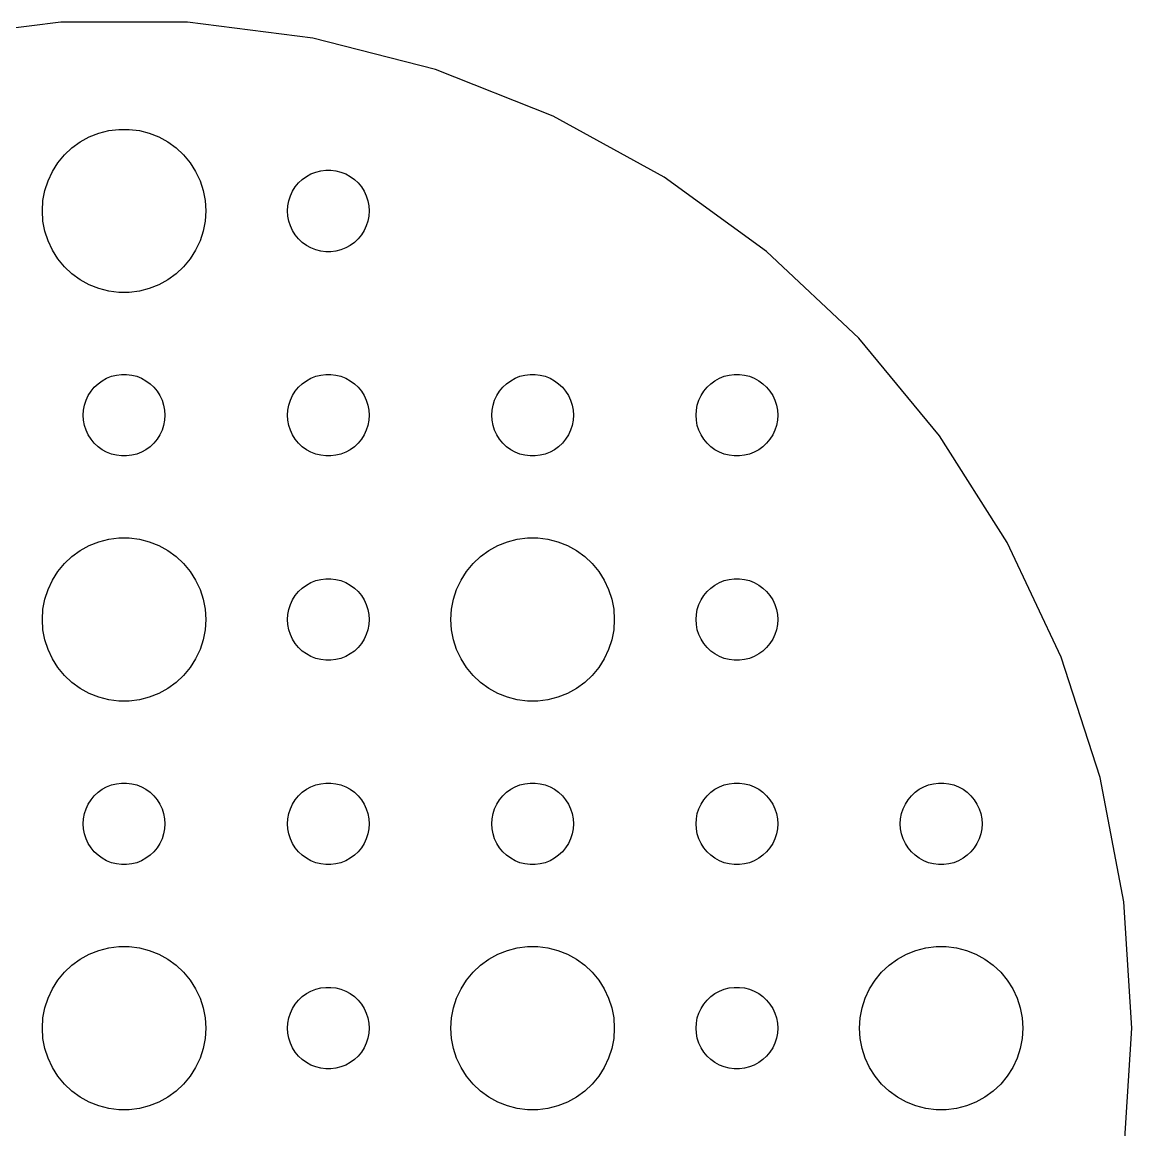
# Model space of a CAD drawing. Header units: metres. Extents: x -37 to 37, y 183 to 477.
# Drawn here: x -3.74 to 37, y 436.27 to 476.93 of the extents above; entities that cross this region are included whole.
import ezdxf

# ---------------------------------------------------------------- set-up
doc = ezdxf.new("R2010")
doc.units = ezdxf.units.M

msp = doc.modelspace()

# ---------------------------------------------------------------- linework, layer by layer
for p, q in [((-2.32324, 476.927), (-6.93311, 476.345)), ((2.32324, 476.927), (-2.32324, 476.927)), ((6.93311, 476.345), (2.32324, 476.927)), ((11.4336, 475.189), (6.93311, 476.345)), ((15.7538, 473.479), (11.4336, 475.189)), ((19.8256, 471.24), (15.7538, 473.479)), ((-0.562134, 472.947), (-0.18837, 472.994)), ((-0.18837, 472.994), (0.18837, 472.994)), ((0.18837, 472.994), (0.562134, 472.947)), ((-1.60747, 472.533), (-1.27733, 472.714)), ((-1.27733, 472.714), (-0.927048, 472.853)), ((-0.927048, 472.853), (-0.562134, 472.947)), ((0.562134, 472.947), (0.927048, 472.853)), ((0.927048, 472.853), (1.27733, 472.714)), ((1.27733, 472.714), (1.60747, 472.533)), ((-2.1869, 472.054), (-1.91226, 472.312)), ((-1.91226, 472.312), (-1.60747, 472.533)), ((1.60747, 472.533), (1.91226, 472.312)), ((1.91226, 472.312), (2.1869, 472.054)), ((-2.42705, 471.763), (-2.1869, 472.054)), ((2.1869, 472.054), (2.42705, 471.763)), ((-2.78932, 471.104), (-2.62891, 471.445)), ((-2.62891, 471.445), (-2.42705, 471.763)), ((2.42705, 471.763), (2.62891, 471.445)), ((2.62891, 471.445), (2.78932, 471.104)), ((6.86133, 471.357), (7.03647, 471.427)), ((7.03647, 471.427), (7.21892, 471.473)), ((7.21892, 471.473), (7.40581, 471.497)), ((7.40581, 471.497), (7.59418, 471.497)), ((7.59418, 471.497), (7.78107, 471.473)), ((7.78107, 471.473), (7.96352, 471.427)), ((7.96352, 471.427), (8.13866, 471.357)), ((-2.90575, 470.746), (-2.78932, 471.104)), ((2.78932, 471.104), (2.90575, 470.746)), ((6.28647, 470.882), (6.40654, 471.027)), ((6.40654, 471.027), (6.54385, 471.156)), ((6.54385, 471.156), (6.69626, 471.266)), ((6.69626, 471.266), (6.86133, 471.357)), ((8.13866, 471.357), (8.30373, 471.266)), ((8.30373, 471.266), (8.45613, 471.156)), ((8.45613, 471.156), (8.59344, 471.027)), ((8.59344, 471.027), (8.71352, 470.882)), ((23.5847, 468.509), (19.8256, 471.24)), ((-2.97633, 470.376), (-2.90575, 470.746)), ((2.90575, 470.746), (2.97633, 470.376)), ((6.04712, 470.373), (6.10533, 470.552)), ((6.10533, 470.552), (6.18553, 470.723)), ((6.18553, 470.723), (6.28647, 470.882)), ((8.71352, 470.882), (8.81445, 470.723)), ((8.81445, 470.723), (8.89465, 470.552)), ((8.89465, 470.552), (8.95287, 470.373)), ((-3, 470), (-2.97633, 470.376)), ((2.97633, 470.376), (3, 470)), ((6, 470), (6.01183, 470.188)), ((6.01183, 470.188), (6.04712, 470.373)), ((8.95287, 470.373), (8.98816, 470.188)), ((8.98816, 470.188), (9, 470)), ((-2.97633, 469.624), (-3, 470)), ((3, 470), (2.97633, 469.624)), ((6.01183, 469.812), (6, 470)), ((6.04712, 469.627), (6.01183, 469.812)), ((8.98816, 469.812), (8.95287, 469.627)), ((9, 470), (8.98816, 469.812)), ((-2.90575, 469.254), (-2.97633, 469.624)), ((2.97633, 469.624), (2.90575, 469.254)), ((6.10533, 469.448), (6.04712, 469.627)), ((6.18553, 469.277), (6.10533, 469.448)), ((8.89465, 469.448), (8.81445, 469.277)), ((8.95287, 469.627), (8.89465, 469.448)), ((-2.78932, 468.896), (-2.90575, 469.254)), ((2.90575, 469.254), (2.78932, 468.896)), ((6.28647, 469.118), (6.18553, 469.277)), ((6.40654, 468.973), (6.28647, 469.118)), ((6.54385, 468.844), (6.40654, 468.973)), ((8.59344, 468.973), (8.45613, 468.844)), ((8.71352, 469.118), (8.59344, 468.973)), ((8.81445, 469.277), (8.71352, 469.118)), ((-2.62891, 468.555), (-2.78932, 468.896)), ((-2.42705, 468.237), (-2.62891, 468.555)), ((2.62891, 468.555), (2.42705, 468.237)), ((2.78932, 468.896), (2.62891, 468.555)), ((6.69626, 468.734), (6.54385, 468.844)), ((6.86133, 468.643), (6.69626, 468.734)), ((7.03647, 468.573), (6.86133, 468.643)), ((7.21892, 468.527), (7.03647, 468.573)), ((7.40581, 468.503), (7.21892, 468.527)), ((7.78107, 468.527), (7.59418, 468.503)), ((7.96352, 468.573), (7.78107, 468.527)), ((8.13866, 468.643), (7.96352, 468.573)), ((8.30373, 468.734), (8.13866, 468.643)), ((8.45613, 468.844), (8.30373, 468.734)), ((-2.1869, 467.946), (-2.42705, 468.237)), ((2.42705, 468.237), (2.1869, 467.946)), ((7.59418, 468.503), (7.40581, 468.503)), ((26.9718, 465.328), (23.5847, 468.509)), ((-1.91226, 467.688), (-2.1869, 467.946)), ((2.1869, 467.946), (1.91226, 467.688)), ((-1.60747, 467.467), (-1.91226, 467.688)), ((-1.27733, 467.286), (-1.60747, 467.467)), ((1.60747, 467.467), (1.27733, 467.286)), ((1.91226, 467.688), (1.60747, 467.467)), ((-0.927048, 467.147), (-1.27733, 467.286)), ((-0.562134, 467.053), (-0.927048, 467.147)), ((-0.18837, 467.006), (-0.562134, 467.053)), ((0.18837, 467.006), (-0.18837, 467.006)), ((0.562134, 467.053), (0.18837, 467.006)), ((0.927048, 467.147), (0.562134, 467.053)), ((1.27733, 467.286), (0.927048, 467.147)), ((29.9336, 461.748), (26.9718, 465.328)), ((-1.09344, 463.527), (-0.956131, 463.656)), ((-0.956131, 463.656), (-0.803726, 463.766)), ((-0.803726, 463.766), (-0.638657, 463.857)), ((-0.638657, 463.857), (-0.463516, 463.927)), ((-0.463516, 463.927), (-0.281067, 463.973)), ((-0.281067, 463.973), (-0.094177, 463.997)), ((-0.094177, 463.997), (0.094177, 463.997)), ((0.094177, 463.997), (0.281067, 463.973)), ((0.281067, 463.973), (0.463516, 463.927)), ((0.463516, 463.927), (0.638657, 463.857)), ((0.638657, 463.857), (0.803726, 463.766)), ((0.803726, 463.766), (0.956131, 463.656)), ((0.956131, 463.656), (1.09344, 463.527)), ((6.40654, 463.527), (6.54385, 463.656)), ((6.54385, 463.656), (6.69626, 463.766)), ((6.69626, 463.766), (6.86133, 463.857)), ((6.86133, 463.857), (7.03647, 463.927)), ((7.03647, 463.927), (7.21892, 463.973)), ((7.21892, 463.973), (7.40581, 463.997)), ((7.40581, 463.997), (7.59418, 463.997)), ((7.59418, 463.997), (7.78107, 463.973)), ((7.78107, 463.973), (7.96352, 463.927)), ((7.96352, 463.927), (8.13866, 463.857)), ((8.13866, 463.857), (8.30373, 463.766)), ((8.30373, 463.766), (8.45613, 463.656)), ((8.45613, 463.656), (8.59344, 463.527)), ((13.9065, 463.527), (14.0439, 463.656)), ((14.0439, 463.656), (14.1963, 463.766)), ((14.1963, 463.766), (14.3613, 463.857)), ((14.3613, 463.857), (14.5365, 463.927)), ((14.5365, 463.927), (14.7189, 463.973)), ((14.7189, 463.973), (14.9058, 463.997)), ((14.9058, 463.997), (15.0942, 463.997)), ((15.0942, 463.997), (15.2811, 463.973)), ((15.2811, 463.973), (15.4635, 463.927)), ((15.4635, 463.927), (15.6387, 463.857)), ((15.6387, 463.857), (15.8037, 463.766)), ((15.8037, 463.766), (15.9561, 463.656)), ((15.9561, 463.656), (16.0934, 463.527)), ((21.4065, 463.527), (21.5439, 463.656)), ((21.5439, 463.656), (21.6963, 463.766)), ((21.6963, 463.766), (21.8613, 463.857)), ((21.8613, 463.857), (22.0365, 463.927)), ((22.0365, 463.927), (22.2189, 463.973)), ((22.2189, 463.973), (22.4058, 463.997)), ((22.4058, 463.997), (22.5942, 463.997)), ((22.5942, 463.997), (22.7811, 463.973)), ((22.7811, 463.973), (22.9635, 463.927)), ((22.9635, 463.927), (23.1387, 463.857)), ((23.1387, 463.857), (23.3037, 463.766)), ((23.3037, 463.766), (23.4561, 463.656)), ((23.4561, 463.656), (23.5934, 463.527)), ((-1.39465, 463.052), (-1.31445, 463.223)), ((-1.31445, 463.223), (-1.21352, 463.382)), ((-1.21352, 463.382), (-1.09344, 463.527)), ((1.09344, 463.527), (1.21352, 463.382)), ((1.21352, 463.382), (1.31445, 463.223)), ((1.31445, 463.223), (1.39465, 463.052)), ((6.10533, 463.052), (6.18553, 463.223)), ((6.18553, 463.223), (6.28647, 463.382)), ((6.28647, 463.382), (6.40654, 463.527)), ((8.59344, 463.527), (8.71352, 463.382)), ((8.71352, 463.382), (8.81445, 463.223)), ((8.81445, 463.223), (8.89465, 463.052)), ((13.6053, 463.052), (13.6855, 463.223)), ((13.6855, 463.223), (13.7865, 463.382)), ((13.7865, 463.382), (13.9065, 463.527)), ((16.0934, 463.527), (16.2135, 463.382)), ((16.2135, 463.382), (16.3145, 463.223)), ((16.3145, 463.223), (16.3947, 463.052)), ((21.1053, 463.052), (21.1855, 463.223)), ((21.1855, 463.223), (21.2865, 463.382)), ((21.2865, 463.382), (21.4065, 463.527)), ((23.5934, 463.527), (23.7135, 463.382)), ((23.7135, 463.382), (23.8145, 463.223)), ((23.8145, 463.223), (23.8947, 463.052)), ((-1.48816, 462.688), (-1.45287, 462.873)), ((-1.45287, 462.873), (-1.39465, 463.052)), ((1.39465, 463.052), (1.45287, 462.873)), ((1.45287, 462.873), (1.48816, 462.688)), ((6.01183, 462.688), (6.04712, 462.873)), ((6.04712, 462.873), (6.10533, 463.052)), ((8.89465, 463.052), (8.95287, 462.873)), ((8.95287, 462.873), (8.98816, 462.688)), ((13.5118, 462.688), (13.5471, 462.873)), ((13.5471, 462.873), (13.6053, 463.052)), ((16.3947, 463.052), (16.4529, 462.873)), ((16.4529, 462.873), (16.4882, 462.688)), ((21.0118, 462.688), (21.0471, 462.873)), ((21.0471, 462.873), (21.1053, 463.052)), ((23.8947, 463.052), (23.9529, 462.873)), ((23.9529, 462.873), (23.9882, 462.688)), ((-1.5, 462.5), (-1.48816, 462.688)), ((-1.48816, 462.312), (-1.5, 462.5)), ((1.48816, 462.688), (1.5, 462.5)), ((1.5, 462.5), (1.48816, 462.312)), ((6, 462.5), (6.01183, 462.688)), ((6.01183, 462.312), (6, 462.5)), ((8.98816, 462.688), (9, 462.5)), ((9, 462.5), (8.98816, 462.312)), ((13.5, 462.5), (13.5118, 462.688)), ((13.5118, 462.312), (13.5, 462.5)), ((16.4882, 462.688), (16.5, 462.5)), ((16.5, 462.5), (16.4882, 462.312)), ((21, 462.5), (21.0118, 462.688)), ((21.0118, 462.312), (21, 462.5)), ((23.9882, 462.688), (24, 462.5)), ((24, 462.5), (23.9882, 462.312)), ((-1.45287, 462.127), (-1.48816, 462.312)), ((-1.39465, 461.948), (-1.45287, 462.127)), ((1.45287, 462.127), (1.39465, 461.948)), ((1.48816, 462.312), (1.45287, 462.127)), ((6.04712, 462.127), (6.01183, 462.312)), ((6.10533, 461.948), (6.04712, 462.127)), ((8.95287, 462.127), (8.89465, 461.948)), ((8.98816, 462.312), (8.95287, 462.127)), ((13.5471, 462.127), (13.5118, 462.312)), ((13.6053, 461.948), (13.5471, 462.127)), ((16.4529, 462.127), (16.3947, 461.948)), ((16.4882, 462.312), (16.4529, 462.127)), ((21.0471, 462.127), (21.0118, 462.312)), ((21.1053, 461.948), (21.0471, 462.127)), ((23.9529, 462.127), (23.8947, 461.948)), ((23.9882, 462.312), (23.9529, 462.127)), ((-1.31445, 461.777), (-1.39465, 461.948)), ((-1.21352, 461.618), (-1.31445, 461.777)), ((-1.09344, 461.473), (-1.21352, 461.618)), ((1.21352, 461.618), (1.09344, 461.473)), ((1.31445, 461.777), (1.21352, 461.618)), ((1.39465, 461.948), (1.31445, 461.777)), ((6.18553, 461.777), (6.10533, 461.948)), ((6.28647, 461.618), (6.18553, 461.777)), ((6.40654, 461.473), (6.28647, 461.618)), ((8.71352, 461.618), (8.59344, 461.473)), ((8.81445, 461.777), (8.71352, 461.618)), ((8.89465, 461.948), (8.81445, 461.777)), ((13.6855, 461.777), (13.6053, 461.948)), ((13.7865, 461.618), (13.6855, 461.777)), ((13.9065, 461.473), (13.7865, 461.618)), ((16.2135, 461.618), (16.0934, 461.473)), ((16.3145, 461.777), (16.2135, 461.618)), ((16.3947, 461.948), (16.3145, 461.777)), ((21.1855, 461.777), (21.1053, 461.948)), ((21.2865, 461.618), (21.1855, 461.777)), ((21.4065, 461.473), (21.2865, 461.618)), ((23.7135, 461.618), (23.5934, 461.473)), ((23.8145, 461.777), (23.7135, 461.618)), ((23.8947, 461.948), (23.8145, 461.777)), ((32.4233, 457.825), (29.9336, 461.748)), ((-0.956131, 461.344), (-1.09344, 461.473)), ((-0.803726, 461.234), (-0.956131, 461.344)), ((-0.638657, 461.143), (-0.803726, 461.234)), ((0.803726, 461.234), (0.638657, 461.143)), ((0.956131, 461.344), (0.803726, 461.234)), ((1.09344, 461.473), (0.956131, 461.344)), ((6.54385, 461.344), (6.40654, 461.473)), ((6.69626, 461.234), (6.54385, 461.344)), ((6.86133, 461.143), (6.69626, 461.234)), ((8.30373, 461.234), (8.13866, 461.143)), ((8.45613, 461.344), (8.30373, 461.234)), ((8.59344, 461.473), (8.45613, 461.344)), ((14.0439, 461.344), (13.9065, 461.473)), ((14.1963, 461.234), (14.0439, 461.344)), ((14.3613, 461.143), (14.1963, 461.234)), ((15.8037, 461.234), (15.6387, 461.143)), ((15.9561, 461.344), (15.8037, 461.234)), ((16.0934, 461.473), (15.9561, 461.344)), ((21.5439, 461.344), (21.4065, 461.473)), ((21.6963, 461.234), (21.5439, 461.344)), ((21.8613, 461.143), (21.6963, 461.234)), ((23.3037, 461.234), (23.1387, 461.143)), ((23.4561, 461.344), (23.3037, 461.234)), ((23.5934, 461.473), (23.4561, 461.344)), ((-0.463516, 461.073), (-0.638657, 461.143)), ((-0.281067, 461.027), (-0.463516, 461.073)), ((-0.094177, 461.003), (-0.281067, 461.027)), ((0.094177, 461.003), (-0.094177, 461.003)), ((0.281067, 461.027), (0.094177, 461.003)), ((0.463516, 461.073), (0.281067, 461.027)), ((0.638657, 461.143), (0.463516, 461.073)), ((7.03647, 461.073), (6.86133, 461.143)), ((7.21892, 461.027), (7.03647, 461.073)), ((7.40581, 461.003), (7.21892, 461.027)), ((7.59418, 461.003), (7.40581, 461.003)), ((7.78107, 461.027), (7.59418, 461.003)), ((7.96352, 461.073), (7.78107, 461.027)), ((8.13866, 461.143), (7.96352, 461.073)), ((14.5365, 461.073), (14.3613, 461.143)), ((14.7189, 461.027), (14.5365, 461.073)), ((14.9058, 461.003), (14.7189, 461.027)), ((15.0942, 461.003), (14.9058, 461.003)), ((15.2811, 461.027), (15.0942, 461.003)), ((15.4635, 461.073), (15.2811, 461.027)), ((15.6387, 461.143), (15.4635, 461.073)), ((22.0365, 461.073), (21.8613, 461.143)), ((22.2189, 461.027), (22.0365, 461.073)), ((22.4058, 461.003), (22.2189, 461.027)), ((22.5942, 461.003), (22.4058, 461.003)), ((22.7811, 461.027), (22.5942, 461.003)), ((22.9635, 461.073), (22.7811, 461.027)), ((23.1387, 461.143), (22.9635, 461.073)), ((-0.927048, 457.853), (-0.562134, 457.947)), ((-0.562134, 457.947), (-0.18837, 457.994)), ((-0.18837, 457.994), (0.18837, 457.994)), ((0.18837, 457.994), (0.562134, 457.947)), ((0.562134, 457.947), (0.927048, 457.853)), ((14.0729, 457.853), (14.4379, 457.947)), ((14.4379, 457.947), (14.8116, 457.994)), ((14.8116, 457.994), (15.1884, 457.994)), ((15.1884, 457.994), (15.5621, 457.947)), ((15.5621, 457.947), (15.927, 457.853)), ((-1.91226, 457.312), (-1.60747, 457.533)), ((-1.60747, 457.533), (-1.27733, 457.714)), ((-1.27733, 457.714), (-0.927048, 457.853)), ((0.927048, 457.853), (1.27733, 457.714)), ((1.27733, 457.714), (1.60747, 457.533)), ((1.60747, 457.533), (1.91226, 457.312)), ((13.0877, 457.312), (13.3925, 457.533)), ((13.3925, 457.533), (13.7227, 457.714)), ((13.7227, 457.714), (14.0729, 457.853)), ((15.927, 457.853), (16.2773, 457.714)), ((16.2773, 457.714), (16.6075, 457.533)), ((16.6075, 457.533), (16.9123, 457.312)), ((34.4017, 453.621), (32.4233, 457.825)), ((-2.1869, 457.054), (-1.91226, 457.312)), ((1.91226, 457.312), (2.1869, 457.054)), ((12.8131, 457.054), (13.0877, 457.312)), ((16.9123, 457.312), (17.1869, 457.054)), ((-2.62891, 456.445), (-2.42705, 456.763)), ((-2.42705, 456.763), (-2.1869, 457.054)), ((2.1869, 457.054), (2.42705, 456.763)), ((2.42705, 456.763), (2.62891, 456.445)), ((12.3711, 456.445), (12.5729, 456.763)), ((12.5729, 456.763), (12.8131, 457.054)), ((17.1869, 457.054), (17.427, 456.763)), ((17.427, 456.763), (17.6289, 456.445)), ((-2.78932, 456.104), (-2.62891, 456.445)), ((2.62891, 456.445), (2.78932, 456.104)), ((6.69626, 456.266), (6.86133, 456.357)), ((6.86133, 456.357), (7.03647, 456.427)), ((7.03647, 456.427), (7.21892, 456.473)), ((7.21892, 456.473), (7.40581, 456.497)), ((7.40581, 456.497), (7.59418, 456.497)), ((7.59418, 456.497), (7.78107, 456.473)), ((7.78107, 456.473), (7.96352, 456.427)), ((7.96352, 456.427), (8.13866, 456.357)), ((8.13866, 456.357), (8.30373, 456.266)), ((12.2107, 456.104), (12.3711, 456.445)), ((17.6289, 456.445), (17.7893, 456.104)), ((21.6963, 456.266), (21.8613, 456.357)), ((21.8613, 456.357), (22.0365, 456.427)), ((22.0365, 456.427), (22.2189, 456.473)), ((22.2189, 456.473), (22.4058, 456.497)), ((22.4058, 456.497), (22.5942, 456.497)), ((22.5942, 456.497), (22.7811, 456.473)), ((22.7811, 456.473), (22.9635, 456.427)), ((22.9635, 456.427), (23.1387, 456.357)), ((23.1387, 456.357), (23.3037, 456.266)), ((-2.90575, 455.746), (-2.78932, 456.104)), ((2.78932, 456.104), (2.90575, 455.746)), ((6.18553, 455.723), (6.28647, 455.882)), ((6.28647, 455.882), (6.40654, 456.027)), ((6.40654, 456.027), (6.54385, 456.156)), ((6.54385, 456.156), (6.69626, 456.266)), ((8.30373, 456.266), (8.45613, 456.156)), ((8.45613, 456.156), (8.59344, 456.027)), ((8.59344, 456.027), (8.71352, 455.882)), ((8.71352, 455.882), (8.81445, 455.723)), ((12.0942, 455.746), (12.2107, 456.104)), ((17.7893, 456.104), (17.9057, 455.746)), ((21.1855, 455.723), (21.2865, 455.882)), ((21.2865, 455.882), (21.4065, 456.027)), ((21.4065, 456.027), (21.5439, 456.156)), ((21.5439, 456.156), (21.6963, 456.266)), ((23.3037, 456.266), (23.4561, 456.156)), ((23.4561, 456.156), (23.5934, 456.027)), ((23.5934, 456.027), (23.7135, 455.882)), ((23.7135, 455.882), (23.8145, 455.723)), ((-2.97633, 455.376), (-2.90575, 455.746)), ((2.90575, 455.746), (2.97633, 455.376)), ((6.04712, 455.373), (6.10533, 455.552)), ((6.10533, 455.552), (6.18553, 455.723)), ((8.81445, 455.723), (8.89465, 455.552)), ((8.89465, 455.552), (8.95287, 455.373)), ((12.0237, 455.376), (12.0942, 455.746)), ((17.9057, 455.746), (17.9763, 455.376)), ((21.0471, 455.373), (21.1053, 455.552)), ((21.1053, 455.552), (21.1855, 455.723)), ((23.8145, 455.723), (23.8947, 455.552)), ((23.8947, 455.552), (23.9529, 455.373)), ((-3, 455), (-2.97633, 455.376)), ((2.97633, 455.376), (3, 455)), ((6, 455), (6.01183, 455.188)), ((6.01183, 455.188), (6.04712, 455.373)), ((8.95287, 455.373), (8.98816, 455.188)), ((8.98816, 455.188), (9, 455)), ((12, 455), (12.0237, 455.376)), ((17.9763, 455.376), (18, 455)), ((21, 455), (21.0118, 455.188)), ((21.0118, 455.188), (21.0471, 455.373)), ((23.9529, 455.373), (23.9882, 455.188)), ((23.9882, 455.188), (24, 455)), ((-2.97633, 454.624), (-3, 455)), ((3, 455), (2.97633, 454.624)), ((6.01183, 454.812), (6, 455)), ((6.04712, 454.627), (6.01183, 454.812)), ((8.98816, 454.812), (8.95287, 454.627)), ((9, 455), (8.98816, 454.812)), ((12.0237, 454.624), (12, 455)), ((18, 455), (17.9763, 454.624)), ((21.0118, 454.812), (21, 455)), ((21.0471, 454.627), (21.0118, 454.812)), ((23.9882, 454.812), (23.9529, 454.627)), ((24, 455), (23.9882, 454.812)), ((-2.90575, 454.254), (-2.97633, 454.624)), ((-2.78932, 453.896), (-2.90575, 454.254)), ((2.90575, 454.254), (2.78932, 453.896)), ((2.97633, 454.624), (2.90575, 454.254)), ((6.10533, 454.448), (6.04712, 454.627)), ((6.18553, 454.277), (6.10533, 454.448)), ((6.28647, 454.118), (6.18553, 454.277)), ((8.81445, 454.277), (8.71352, 454.118)), ((8.89465, 454.448), (8.81445, 454.277)), ((8.95287, 454.627), (8.89465, 454.448)), ((12.0942, 454.254), (12.0237, 454.624)), ((12.2107, 453.896), (12.0942, 454.254)), ((17.9057, 454.254), (17.7893, 453.896)), ((17.9763, 454.624), (17.9057, 454.254)), ((21.1053, 454.448), (21.0471, 454.627)), ((21.1855, 454.277), (21.1053, 454.448)), ((21.2865, 454.118), (21.1855, 454.277)), ((23.8145, 454.277), (23.7135, 454.118)), ((23.8947, 454.448), (23.8145, 454.277)), ((23.9529, 454.627), (23.8947, 454.448)), ((-2.62891, 453.555), (-2.78932, 453.896)), ((2.78932, 453.896), (2.62891, 453.555)), ((6.40654, 453.973), (6.28647, 454.118)), ((6.54385, 453.844), (6.40654, 453.973)), ((6.69626, 453.734), (6.54385, 453.844)), ((8.45613, 453.844), (8.30373, 453.734)), ((8.59344, 453.973), (8.45613, 453.844)), ((8.71352, 454.118), (8.59344, 453.973)), ((12.3711, 453.555), (12.2107, 453.896)), ((17.7893, 453.896), (17.6289, 453.555)), ((21.4065, 453.973), (21.2865, 454.118)), ((21.5439, 453.844), (21.4065, 453.973)), ((21.6963, 453.734), (21.5439, 453.844)), ((23.4561, 453.844), (23.3037, 453.734)), ((23.5934, 453.973), (23.4561, 453.844)), ((23.7135, 454.118), (23.5934, 453.973)), ((-2.42705, 453.237), (-2.62891, 453.555)), ((2.62891, 453.555), (2.42705, 453.237)), ((6.86133, 453.643), (6.69626, 453.734)), ((7.03647, 453.573), (6.86133, 453.643)), ((7.21892, 453.527), (7.03647, 453.573)), ((7.40581, 453.503), (7.21892, 453.527)), ((7.59418, 453.503), (7.40581, 453.503)), ((7.78107, 453.527), (7.59418, 453.503)), ((7.96352, 453.573), (7.78107, 453.527)), ((8.13866, 453.643), (7.96352, 453.573)), ((8.30373, 453.734), (8.13866, 453.643)), ((12.5729, 453.237), (12.3711, 453.555)), ((17.6289, 453.555), (17.427, 453.237)), ((21.8613, 453.643), (21.6963, 453.734)), ((22.0365, 453.573), (21.8613, 453.643)), ((22.2189, 453.527), (22.0365, 453.573)), ((22.4058, 453.503), (22.2189, 453.527)), ((22.5942, 453.503), (22.4058, 453.503)), ((22.7811, 453.527), (22.5942, 453.503)), ((22.9635, 453.573), (22.7811, 453.527)), ((23.1387, 453.643), (22.9635, 453.573)), ((23.3037, 453.734), (23.1387, 453.643)), ((35.8376, 449.202), (34.4017, 453.621)), ((-2.1869, 452.946), (-2.42705, 453.237)), ((2.42705, 453.237), (2.1869, 452.946)), ((12.8131, 452.946), (12.5729, 453.237)), ((17.427, 453.237), (17.1869, 452.946)), ((-1.91226, 452.688), (-2.1869, 452.946)), ((-1.60747, 452.467), (-1.91226, 452.688)), ((1.91226, 452.688), (1.60747, 452.467)), ((2.1869, 452.946), (1.91226, 452.688)), ((13.0877, 452.688), (12.8131, 452.946)), ((13.3925, 452.467), (13.0877, 452.688)), ((16.9123, 452.688), (16.6075, 452.467)), ((17.1869, 452.946), (16.9123, 452.688)), ((-1.27733, 452.286), (-1.60747, 452.467)), ((-0.927048, 452.147), (-1.27733, 452.286)), ((1.27733, 452.286), (0.927048, 452.147)), ((1.60747, 452.467), (1.27733, 452.286)), ((13.7227, 452.286), (13.3925, 452.467)), ((14.0729, 452.147), (13.7227, 452.286)), ((16.2773, 452.286), (15.927, 452.147)), ((16.6075, 452.467), (16.2773, 452.286)), ((-0.562134, 452.053), (-0.927048, 452.147)), ((-0.18837, 452.006), (-0.562134, 452.053)), ((0.18837, 452.006), (-0.18837, 452.006)), ((0.562134, 452.053), (0.18837, 452.006)), ((0.927048, 452.147), (0.562134, 452.053)), ((14.4379, 452.053), (14.0729, 452.147)), ((14.8116, 452.006), (14.4379, 452.053)), ((15.1884, 452.006), (14.8116, 452.006)), ((15.5621, 452.053), (15.1884, 452.006)), ((15.927, 452.147), (15.5621, 452.053)), ((-0.463516, 448.927), (-0.281067, 448.973)), ((-0.281067, 448.973), (-0.094177, 448.997)), ((-0.094177, 448.997), (0.094177, 448.997)), ((0.094177, 448.997), (0.281067, 448.973)), ((0.281067, 448.973), (0.463516, 448.927)), ((7.03647, 448.927), (7.21892, 448.973)), ((7.21892, 448.973), (7.40581, 448.997)), ((7.40581, 448.997), (7.59418, 448.997)), ((7.59418, 448.997), (7.78107, 448.973)), ((7.78107, 448.973), (7.96352, 448.927)), ((14.5365, 448.927), (14.7189, 448.973)), ((14.7189, 448.973), (14.9058, 448.997)), ((14.9058, 448.997), (15.0942, 448.997)), ((15.0942, 448.997), (15.2811, 448.973)), ((15.2811, 448.973), (15.4635, 448.927)), ((22.0365, 448.927), (22.2189, 448.973)), ((22.2189, 448.973), (22.4058, 448.997)), ((22.4058, 448.997), (22.5942, 448.997)), ((22.5942, 448.997), (22.7811, 448.973)), ((22.7811, 448.973), (22.9635, 448.927)), ((29.5365, 448.927), (29.7189, 448.973)), ((29.7189, 448.973), (29.9058, 448.997)), ((29.9058, 448.997), (30.0942, 448.997)), ((30.0942, 448.997), (30.2811, 448.973)), ((30.2811, 448.973), (30.4635, 448.927)), ((36.7082, 444.637), (35.8376, 449.202)), ((-1.09344, 448.527), (-0.956131, 448.656)), ((-0.956131, 448.656), (-0.803726, 448.766)), ((-0.803726, 448.766), (-0.638657, 448.857)), ((-0.638657, 448.857), (-0.463516, 448.927)), ((0.463516, 448.927), (0.638657, 448.857)), ((0.638657, 448.857), (0.803726, 448.766)), ((0.803726, 448.766), (0.956131, 448.656)), ((0.956131, 448.656), (1.09344, 448.527)), ((6.40654, 448.527), (6.54385, 448.656)), ((6.54385, 448.656), (6.69626, 448.766)), ((6.69626, 448.766), (6.86133, 448.857)), ((6.86133, 448.857), (7.03647, 448.927)), ((7.96352, 448.927), (8.13866, 448.857)), ((8.13866, 448.857), (8.30373, 448.766)), ((8.30373, 448.766), (8.45613, 448.656)), ((8.45613, 448.656), (8.59344, 448.527)), ((13.9065, 448.527), (14.0439, 448.656)), ((14.0439, 448.656), (14.1963, 448.766)), ((14.1963, 448.766), (14.3613, 448.857)), ((14.3613, 448.857), (14.5365, 448.927)), ((15.4635, 448.927), (15.6387, 448.857)), ((15.6387, 448.857), (15.8037, 448.766)), ((15.8037, 448.766), (15.9561, 448.656)), ((15.9561, 448.656), (16.0934, 448.527)), ((21.4065, 448.527), (21.5439, 448.656)), ((21.5439, 448.656), (21.6963, 448.766)), ((21.6963, 448.766), (21.8613, 448.857)), ((21.8613, 448.857), (22.0365, 448.927)), ((22.9635, 448.927), (23.1387, 448.857)), ((23.1387, 448.857), (23.3037, 448.766)), ((23.3037, 448.766), (23.4561, 448.656)), ((23.4561, 448.656), (23.5934, 448.527)), ((28.9065, 448.527), (29.0439, 448.656)), ((29.0439, 448.656), (29.1963, 448.766)), ((29.1963, 448.766), (29.3613, 448.857)), ((29.3613, 448.857), (29.5365, 448.927)), ((30.4635, 448.927), (30.6387, 448.857)), ((30.6387, 448.857), (30.8037, 448.766)), ((30.8037, 448.766), (30.9561, 448.656)), ((30.9561, 448.656), (31.0934, 448.527)), ((-1.39465, 448.052), (-1.31445, 448.223)), ((-1.31445, 448.223), (-1.21352, 448.382)), ((-1.21352, 448.382), (-1.09344, 448.527)), ((1.09344, 448.527), (1.21352, 448.382)), ((1.21352, 448.382), (1.31445, 448.223)), ((1.31445, 448.223), (1.39465, 448.052)), ((6.10533, 448.052), (6.18553, 448.223)), ((6.18553, 448.223), (6.28647, 448.382)), ((6.28647, 448.382), (6.40654, 448.527)), ((8.59344, 448.527), (8.71352, 448.382)), ((8.71352, 448.382), (8.81445, 448.223)), ((8.81445, 448.223), (8.89465, 448.052)), ((13.6053, 448.052), (13.6855, 448.223)), ((13.6855, 448.223), (13.7865, 448.382)), ((13.7865, 448.382), (13.9065, 448.527)), ((16.0934, 448.527), (16.2135, 448.382)), ((16.2135, 448.382), (16.3145, 448.223)), ((16.3145, 448.223), (16.3947, 448.052)), ((21.1053, 448.052), (21.1855, 448.223)), ((21.1855, 448.223), (21.2865, 448.382)), ((21.2865, 448.382), (21.4065, 448.527)), ((23.5934, 448.527), (23.7135, 448.382)), ((23.7135, 448.382), (23.8145, 448.223)), ((23.8145, 448.223), (23.8947, 448.052)), ((28.6053, 448.052), (28.6855, 448.223)), ((28.6855, 448.223), (28.7865, 448.382)), ((28.7865, 448.382), (28.9065, 448.527)), ((31.0934, 448.527), (31.2135, 448.382)), ((31.2135, 448.382), (31.3145, 448.223)), ((31.3145, 448.223), (31.3947, 448.052)), ((-1.48816, 447.688), (-1.45287, 447.873)), ((-1.45287, 447.873), (-1.39465, 448.052)), ((1.39465, 448.052), (1.45287, 447.873)), ((1.45287, 447.873), (1.48816, 447.688)), ((6.01183, 447.688), (6.04712, 447.873)), ((6.04712, 447.873), (6.10533, 448.052)), ((8.89465, 448.052), (8.95287, 447.873)), ((8.95287, 447.873), (8.98816, 447.688)), ((13.5118, 447.688), (13.5471, 447.873)), ((13.5471, 447.873), (13.6053, 448.052)), ((16.3947, 448.052), (16.4529, 447.873)), ((16.4529, 447.873), (16.4882, 447.688)), ((21.0118, 447.688), (21.0471, 447.873)), ((21.0471, 447.873), (21.1053, 448.052)), ((23.8947, 448.052), (23.9529, 447.873)), ((23.9529, 447.873), (23.9882, 447.688)), ((28.5118, 447.688), (28.5471, 447.873)), ((28.5471, 447.873), (28.6053, 448.052)), ((31.3947, 448.052), (31.4529, 447.873)), ((31.4529, 447.873), (31.4882, 447.688)), ((-1.5, 447.5), (-1.48816, 447.688)), ((-1.48816, 447.312), (-1.5, 447.5)), ((1.48816, 447.688), (1.5, 447.5)), ((1.5, 447.5), (1.48816, 447.312)), ((6, 447.5), (6.01183, 447.688)), ((6.01183, 447.312), (6, 447.5)), ((8.98816, 447.688), (9, 447.5)), ((9, 447.5), (8.98816, 447.312)), ((13.5, 447.5), (13.5118, 447.688)), ((13.5118, 447.312), (13.5, 447.5)), ((16.4882, 447.688), (16.5, 447.5)), ((16.5, 447.5), (16.4882, 447.312)), ((21, 447.5), (21.0118, 447.688)), ((21.0118, 447.312), (21, 447.5)), ((23.9882, 447.688), (24, 447.5)), ((24, 447.5), (23.9882, 447.312)), ((28.5, 447.5), (28.5118, 447.688)), ((28.5118, 447.312), (28.5, 447.5)), ((31.4882, 447.688), (31.5, 447.5)), ((31.5, 447.5), (31.4882, 447.312)), ((-1.45287, 447.127), (-1.48816, 447.312)), ((-1.39465, 446.948), (-1.45287, 447.127)), ((-1.31445, 446.777), (-1.39465, 446.948)), ((1.39465, 446.948), (1.31445, 446.777)), ((1.45287, 447.127), (1.39465, 446.948)), ((1.48816, 447.312), (1.45287, 447.127)), ((6.04712, 447.127), (6.01183, 447.312)), ((6.10533, 446.948), (6.04712, 447.127)), ((6.18553, 446.777), (6.10533, 446.948)), ((8.89465, 446.948), (8.81445, 446.777)), ((8.95287, 447.127), (8.89465, 446.948)), ((8.98816, 447.312), (8.95287, 447.127)), ((13.5471, 447.127), (13.5118, 447.312)), ((13.6053, 446.948), (13.5471, 447.127)), ((13.6855, 446.777), (13.6053, 446.948)), ((16.3947, 446.948), (16.3145, 446.777)), ((16.4529, 447.127), (16.3947, 446.948)), ((16.4882, 447.312), (16.4529, 447.127)), ((21.0471, 447.127), (21.0118, 447.312)), ((21.1053, 446.948), (21.0471, 447.127)), ((21.1855, 446.777), (21.1053, 446.948)), ((23.8947, 446.948), (23.8145, 446.777)), ((23.9529, 447.127), (23.8947, 446.948)), ((23.9882, 447.312), (23.9529, 447.127)), ((28.5471, 447.127), (28.5118, 447.312)), ((28.6053, 446.948), (28.5471, 447.127)), ((28.6855, 446.777), (28.6053, 446.948)), ((31.3947, 446.948), (31.3145, 446.777)), ((31.4529, 447.127), (31.3947, 446.948)), ((31.4882, 447.312), (31.4529, 447.127)), ((-1.21352, 446.618), (-1.31445, 446.777)), ((-1.09344, 446.473), (-1.21352, 446.618)), ((1.21352, 446.618), (1.09344, 446.473)), ((1.31445, 446.777), (1.21352, 446.618)), ((6.28647, 446.618), (6.18553, 446.777)), ((6.40654, 446.473), (6.28647, 446.618)), ((8.71352, 446.618), (8.59344, 446.473)), ((8.81445, 446.777), (8.71352, 446.618)), ((13.7865, 446.618), (13.6855, 446.777)), ((13.9065, 446.473), (13.7865, 446.618)), ((16.2135, 446.618), (16.0934, 446.473)), ((16.3145, 446.777), (16.2135, 446.618)), ((21.2865, 446.618), (21.1855, 446.777)), ((21.4065, 446.473), (21.2865, 446.618)), ((23.7135, 446.618), (23.5934, 446.473)), ((23.8145, 446.777), (23.7135, 446.618)), ((28.7865, 446.618), (28.6855, 446.777)), ((28.9065, 446.473), (28.7865, 446.618)), ((31.2135, 446.618), (31.0934, 446.473)), ((31.3145, 446.777), (31.2135, 446.618)), ((-0.956131, 446.344), (-1.09344, 446.473)), ((-0.803726, 446.234), (-0.956131, 446.344)), ((-0.638657, 446.143), (-0.803726, 446.234)), ((-0.463516, 446.073), (-0.638657, 446.143)), ((0.638657, 446.143), (0.463516, 446.073)), ((0.803726, 446.234), (0.638657, 446.143)), ((0.956131, 446.344), (0.803726, 446.234)), ((1.09344, 446.473), (0.956131, 446.344)), ((6.54385, 446.344), (6.40654, 446.473)), ((6.69626, 446.234), (6.54385, 446.344)), ((6.86133, 446.143), (6.69626, 446.234)), ((7.03647, 446.073), (6.86133, 446.143)), ((8.13866, 446.143), (7.96352, 446.073)), ((8.30373, 446.234), (8.13866, 446.143)), ((8.45613, 446.344), (8.30373, 446.234)), ((8.59344, 446.473), (8.45613, 446.344)), ((14.0439, 446.344), (13.9065, 446.473)), ((14.1963, 446.234), (14.0439, 446.344)), ((14.3613, 446.143), (14.1963, 446.234)), ((14.5365, 446.073), (14.3613, 446.143)), ((15.6387, 446.143), (15.4635, 446.073)), ((15.8037, 446.234), (15.6387, 446.143)), ((15.9561, 446.344), (15.8037, 446.234)), ((16.0934, 446.473), (15.9561, 446.344)), ((21.5439, 446.344), (21.4065, 446.473)), ((21.6963, 446.234), (21.5439, 446.344)), ((21.8613, 446.143), (21.6963, 446.234)), ((22.0365, 446.073), (21.8613, 446.143)), ((23.1387, 446.143), (22.9635, 446.073)), ((23.3037, 446.234), (23.1387, 446.143)), ((23.4561, 446.344), (23.3037, 446.234)), ((23.5934, 446.473), (23.4561, 446.344)), ((29.0439, 446.344), (28.9065, 446.473)), ((29.1963, 446.234), (29.0439, 446.344)), ((29.3613, 446.143), (29.1963, 446.234)), ((29.5365, 446.073), (29.3613, 446.143)), ((30.6387, 446.143), (30.4635, 446.073)), ((30.8037, 446.234), (30.6387, 446.143)), ((30.9561, 446.344), (30.8037, 446.234)), ((31.0934, 446.473), (30.9561, 446.344)), ((-0.281067, 446.027), (-0.463516, 446.073)), ((-0.094177, 446.003), (-0.281067, 446.027)), ((0.094177, 446.003), (-0.094177, 446.003)), ((0.281067, 446.027), (0.094177, 446.003)), ((0.463516, 446.073), (0.281067, 446.027)), ((7.21892, 446.027), (7.03647, 446.073)), ((7.40581, 446.003), (7.21892, 446.027)), ((7.59418, 446.003), (7.40581, 446.003)), ((7.78107, 446.027), (7.59418, 446.003)), ((7.96352, 446.073), (7.78107, 446.027)), ((14.7189, 446.027), (14.5365, 446.073)), ((14.9058, 446.003), (14.7189, 446.027)), ((15.0942, 446.003), (14.9058, 446.003)), ((15.2811, 446.027), (15.0942, 446.003)), ((15.4635, 446.073), (15.2811, 446.027)), ((22.2189, 446.027), (22.0365, 446.073)), ((22.4058, 446.003), (22.2189, 446.027)), ((22.5942, 446.003), (22.4058, 446.003)), ((22.7811, 446.027), (22.5942, 446.003)), ((22.9635, 446.073), (22.7811, 446.027)), ((29.7189, 446.027), (29.5365, 446.073)), ((29.9058, 446.003), (29.7189, 446.027)), ((30.0942, 446.003), (29.9058, 446.003)), ((30.2811, 446.027), (30.0942, 446.003)), ((30.4635, 446.073), (30.2811, 446.027)), ((37, 440), (36.7082, 444.637)), ((-1.27733, 442.714), (-0.927048, 442.853)), ((-0.927048, 442.853), (-0.562134, 442.947)), ((-0.562134, 442.947), (-0.18837, 442.994)), ((-0.18837, 442.994), (0.18837, 442.994)), ((0.18837, 442.994), (0.562134, 442.947)), ((0.562134, 442.947), (0.927048, 442.853)), ((0.927048, 442.853), (1.27733, 442.714)), ((13.7227, 442.714), (14.0729, 442.853)), ((14.0729, 442.853), (14.4379, 442.947)), ((14.4379, 442.947), (14.8116, 442.994)), ((14.8116, 442.994), (15.1884, 442.994)), ((15.1884, 442.994), (15.5621, 442.947)), ((15.5621, 442.947), (15.927, 442.853)), ((15.927, 442.853), (16.2773, 442.714)), ((28.7227, 442.714), (29.0729, 442.853)), ((29.0729, 442.853), (29.4379, 442.947)), ((29.4379, 442.947), (29.8116, 442.994)), ((29.8116, 442.994), (30.1884, 442.994)), ((30.1884, 442.994), (30.5621, 442.947)), ((30.5621, 442.947), (30.927, 442.853)), ((30.927, 442.853), (31.2773, 442.714)), ((-1.91226, 442.312), (-1.60747, 442.533)), ((-1.60747, 442.533), (-1.27733, 442.714)), ((1.27733, 442.714), (1.60747, 442.533)), ((1.60747, 442.533), (1.91226, 442.312)), ((13.0877, 442.312), (13.3925, 442.533)), ((13.3925, 442.533), (13.7227, 442.714)), ((16.2773, 442.714), (16.6075, 442.533)), ((16.6075, 442.533), (16.9123, 442.312)), ((28.0877, 442.312), (28.3925, 442.533)), ((28.3925, 442.533), (28.7227, 442.714)), ((31.2773, 442.714), (31.6075, 442.533)), ((31.6075, 442.533), (31.9123, 442.312)), ((-2.42705, 441.763), (-2.1869, 442.054)), ((-2.1869, 442.054), (-1.91226, 442.312)), ((1.91226, 442.312), (2.1869, 442.054)), ((2.1869, 442.054), (2.42705, 441.763)), ((12.5729, 441.763), (12.8131, 442.054)), ((12.8131, 442.054), (13.0877, 442.312)), ((16.9123, 442.312), (17.1869, 442.054)), ((17.1869, 442.054), (17.427, 441.763)), ((27.5729, 441.763), (27.8131, 442.054)), ((27.8131, 442.054), (28.0877, 442.312)), ((31.9123, 442.312), (32.1869, 442.054)), ((32.1869, 442.054), (32.427, 441.763)), ((-2.62891, 441.445), (-2.42705, 441.763)), ((2.42705, 441.763), (2.62891, 441.445)), ((12.3711, 441.445), (12.5729, 441.763)), ((17.427, 441.763), (17.6289, 441.445)), ((27.3711, 441.445), (27.5729, 441.763)), ((32.427, 441.763), (32.6289, 441.445)), ((-2.78932, 441.104), (-2.62891, 441.445)), ((2.62891, 441.445), (2.78932, 441.104)), ((6.54385, 441.156), (6.69626, 441.266)), ((6.69626, 441.266), (6.86133, 441.357)), ((6.86133, 441.357), (7.03647, 441.427)), ((7.03647, 441.427), (7.21892, 441.473)), ((7.21892, 441.473), (7.40581, 441.497)), ((7.40581, 441.497), (7.59418, 441.497)), ((7.59418, 441.497), (7.78107, 441.473)), ((7.78107, 441.473), (7.96352, 441.427)), ((7.96352, 441.427), (8.13866, 441.357)), ((8.13866, 441.357), (8.30373, 441.266)), ((8.30373, 441.266), (8.45613, 441.156)), ((12.2107, 441.104), (12.3711, 441.445)), ((17.6289, 441.445), (17.7893, 441.104)), ((21.5439, 441.156), (21.6963, 441.266)), ((21.6963, 441.266), (21.8613, 441.357)), ((21.8613, 441.357), (22.0365, 441.427)), ((22.0365, 441.427), (22.2189, 441.473)), ((22.2189, 441.473), (22.4058, 441.497)), ((22.4058, 441.497), (22.5942, 441.497)), ((22.5942, 441.497), (22.7811, 441.473)), ((22.7811, 441.473), (22.9635, 441.427)), ((22.9635, 441.427), (23.1387, 441.357)), ((23.1387, 441.357), (23.3037, 441.266)), ((23.3037, 441.266), (23.4561, 441.156)), ((27.2107, 441.104), (27.3711, 441.445)), ((32.6289, 441.445), (32.7893, 441.104)), ((-2.90575, 440.746), (-2.78932, 441.104)), ((2.78932, 441.104), (2.90575, 440.746)), ((6.18553, 440.723), (6.28647, 440.882)), ((6.28647, 440.882), (6.40654, 441.027)), ((6.40654, 441.027), (6.54385, 441.156)), ((8.45613, 441.156), (8.59344, 441.027)), ((8.59344, 441.027), (8.71352, 440.882)), ((8.71352, 440.882), (8.81445, 440.723)), ((12.0942, 440.746), (12.2107, 441.104)), ((17.7893, 441.104), (17.9057, 440.746)), ((21.1855, 440.723), (21.2865, 440.882)), ((21.2865, 440.882), (21.4065, 441.027)), ((21.4065, 441.027), (21.5439, 441.156)), ((23.4561, 441.156), (23.5934, 441.027)), ((23.5934, 441.027), (23.7135, 440.882)), ((23.7135, 440.882), (23.8145, 440.723)), ((27.0942, 440.746), (27.2107, 441.104)), ((32.7893, 441.104), (32.9057, 440.746)), ((-2.97633, 440.376), (-2.90575, 440.746)), ((2.90575, 440.746), (2.97633, 440.376)), ((6.04712, 440.373), (6.10533, 440.552)), ((6.10533, 440.552), (6.18553, 440.723)), ((8.81445, 440.723), (8.89465, 440.552)), ((8.89465, 440.552), (8.95287, 440.373)), ((12.0237, 440.376), (12.0942, 440.746)), ((17.9057, 440.746), (17.9763, 440.376)), ((21.0471, 440.373), (21.1053, 440.552)), ((21.1053, 440.552), (21.1855, 440.723)), ((23.8145, 440.723), (23.8947, 440.552)), ((23.8947, 440.552), (23.9529, 440.373)), ((27.0237, 440.376), (27.0942, 440.746)), ((32.9057, 440.746), (32.9763, 440.376)), ((-3, 440), (-2.97633, 440.376)), ((-2.97633, 439.624), (-3, 440)), ((2.97633, 440.376), (3, 440)), ((3, 440), (2.97633, 439.624)), ((6, 440), (6.01183, 440.188)), ((6.01183, 439.812), (6, 440)), ((6.01183, 440.188), (6.04712, 440.373)), ((8.95287, 440.373), (8.98816, 440.188)), ((8.98816, 440.188), (9, 440)), ((9, 440), (8.98816, 439.812)), ((12, 440), (12.0237, 440.376)), ((12.0237, 439.624), (12, 440)), ((17.9763, 440.376), (18, 440)), ((18, 440), (17.9763, 439.624)), ((21, 440), (21.0118, 440.188)), ((21.0118, 439.812), (21, 440)), ((21.0118, 440.188), (21.0471, 440.373)), ((23.9529, 440.373), (23.9882, 440.188)), ((23.9882, 440.188), (24, 440)), ((24, 440), (23.9882, 439.812)), ((27, 440), (27.0237, 440.376)), ((27.0237, 439.624), (27, 440)), ((32.9763, 440.376), (33, 440)), ((33, 440), (32.9763, 439.624)), ((36.7082, 435.363), (37, 440)), ((-2.90575, 439.254), (-2.97633, 439.624)), ((2.97633, 439.624), (2.90575, 439.254)), ((6.04712, 439.627), (6.01183, 439.812)), ((6.10533, 439.448), (6.04712, 439.627)), ((8.95287, 439.627), (8.89465, 439.448)), ((8.98816, 439.812), (8.95287, 439.627)), ((12.0942, 439.254), (12.0237, 439.624)), ((17.9763, 439.624), (17.9057, 439.254)), ((21.0471, 439.627), (21.0118, 439.812)), ((21.1053, 439.448), (21.0471, 439.627)), ((23.9529, 439.627), (23.8947, 439.448)), ((23.9882, 439.812), (23.9529, 439.627)), ((27.0942, 439.254), (27.0237, 439.624)), ((32.9763, 439.624), (32.9057, 439.254)), ((-2.78932, 438.896), (-2.90575, 439.254)), ((2.90575, 439.254), (2.78932, 438.896)), ((6.18553, 439.277), (6.10533, 439.448)), ((6.28647, 439.118), (6.18553, 439.277)), ((8.81445, 439.277), (8.71352, 439.118)), ((8.89465, 439.448), (8.81445, 439.277)), ((12.2107, 438.896), (12.0942, 439.254)), ((17.9057, 439.254), (17.7893, 438.896)), ((21.1855, 439.277), (21.1053, 439.448)), ((21.2865, 439.118), (21.1855, 439.277)), ((23.8145, 439.277), (23.7135, 439.118)), ((23.8947, 439.448), (23.8145, 439.277)), ((27.2107, 438.896), (27.0942, 439.254)), ((32.9057, 439.254), (32.7893, 438.896)), ((-2.62891, 438.555), (-2.78932, 438.896)), ((2.78932, 438.896), (2.62891, 438.555)), ((6.40654, 438.973), (6.28647, 439.118)), ((6.54385, 438.844), (6.40654, 438.973)), ((6.69626, 438.734), (6.54385, 438.844)), ((8.45613, 438.844), (8.30373, 438.734)), ((8.59344, 438.973), (8.45613, 438.844)), ((8.71352, 439.118), (8.59344, 438.973)), ((12.3711, 438.555), (12.2107, 438.896)), ((17.7893, 438.896), (17.6289, 438.555)), ((21.4065, 438.973), (21.2865, 439.118)), ((21.5439, 438.844), (21.4065, 438.973)), ((21.6963, 438.734), (21.5439, 438.844)), ((23.4561, 438.844), (23.3037, 438.734)), ((23.5934, 438.973), (23.4561, 438.844)), ((23.7135, 439.118), (23.5934, 438.973)), ((27.3711, 438.555), (27.2107, 438.896)), ((32.7893, 438.896), (32.6289, 438.555)), ((-2.42705, 438.237), (-2.62891, 438.555)), ((2.62891, 438.555), (2.42705, 438.237)), ((6.86133, 438.643), (6.69626, 438.734)), ((7.03647, 438.573), (6.86133, 438.643)), ((7.21892, 438.527), (7.03647, 438.573)), ((7.40581, 438.503), (7.21892, 438.527)), ((7.59418, 438.503), (7.40581, 438.503)), ((7.78107, 438.527), (7.59418, 438.503)), ((7.96352, 438.573), (7.78107, 438.527)), ((8.13866, 438.643), (7.96352, 438.573)), ((8.30373, 438.734), (8.13866, 438.643)), ((12.5729, 438.237), (12.3711, 438.555)), ((17.6289, 438.555), (17.427, 438.237)), ((21.8613, 438.643), (21.6963, 438.734)), ((22.0365, 438.573), (21.8613, 438.643)), ((22.2189, 438.527), (22.0365, 438.573)), ((22.4058, 438.503), (22.2189, 438.527)), ((22.5942, 438.503), (22.4058, 438.503)), ((22.7811, 438.527), (22.5942, 438.503)), ((22.9635, 438.573), (22.7811, 438.527)), ((23.1387, 438.643), (22.9635, 438.573)), ((23.3037, 438.734), (23.1387, 438.643)), ((27.5729, 438.237), (27.3711, 438.555)), ((32.6289, 438.555), (32.427, 438.237)), ((-2.1869, 437.946), (-2.42705, 438.237)), ((2.42705, 438.237), (2.1869, 437.946)), ((12.8131, 437.946), (12.5729, 438.237)), ((17.427, 438.237), (17.1869, 437.946)), ((27.8131, 437.946), (27.5729, 438.237)), ((32.427, 438.237), (32.1869, 437.946)), ((-1.91226, 437.688), (-2.1869, 437.946)), ((-1.60747, 437.467), (-1.91226, 437.688)), ((1.91226, 437.688), (1.60747, 437.467)), ((2.1869, 437.946), (1.91226, 437.688)), ((13.0877, 437.688), (12.8131, 437.946)), ((13.3925, 437.467), (13.0877, 437.688)), ((16.9123, 437.688), (16.6075, 437.467)), ((17.1869, 437.946), (16.9123, 437.688)), ((28.0877, 437.688), (27.8131, 437.946)), ((28.3925, 437.467), (28.0877, 437.688)), ((31.9123, 437.688), (31.6075, 437.467)), ((32.1869, 437.946), (31.9123, 437.688)), ((-1.27733, 437.286), (-1.60747, 437.467)), ((-0.927048, 437.147), (-1.27733, 437.286)), ((-0.562134, 437.053), (-0.927048, 437.147)), ((0.927048, 437.147), (0.562134, 437.053)), ((1.27733, 437.286), (0.927048, 437.147)), ((1.60747, 437.467), (1.27733, 437.286)), ((13.7227, 437.286), (13.3925, 437.467)), ((14.0729, 437.147), (13.7227, 437.286)), ((14.4379, 437.053), (14.0729, 437.147)), ((15.927, 437.147), (15.5621, 437.053)), ((16.2773, 437.286), (15.927, 437.147)), ((16.6075, 437.467), (16.2773, 437.286)), ((28.7227, 437.286), (28.3925, 437.467)), ((29.0729, 437.147), (28.7227, 437.286)), ((29.4379, 437.053), (29.0729, 437.147)), ((30.927, 437.147), (30.5621, 437.053)), ((31.2773, 437.286), (30.927, 437.147)), ((31.6075, 437.467), (31.2773, 437.286)), ((-0.18837, 437.006), (-0.562134, 437.053)), ((0.18837, 437.006), (-0.18837, 437.006)), ((0.562134, 437.053), (0.18837, 437.006)), ((14.8116, 437.006), (14.4379, 437.053)), ((15.1884, 437.006), (14.8116, 437.006)), ((15.5621, 437.053), (15.1884, 437.006)), ((29.8116, 437.006), (29.4379, 437.053)), ((30.1884, 437.006), (29.8116, 437.006)), ((30.5621, 437.053), (30.1884, 437.006))]:
    msp.add_line(p, q)

doc.saveas('drawing.dxf')
